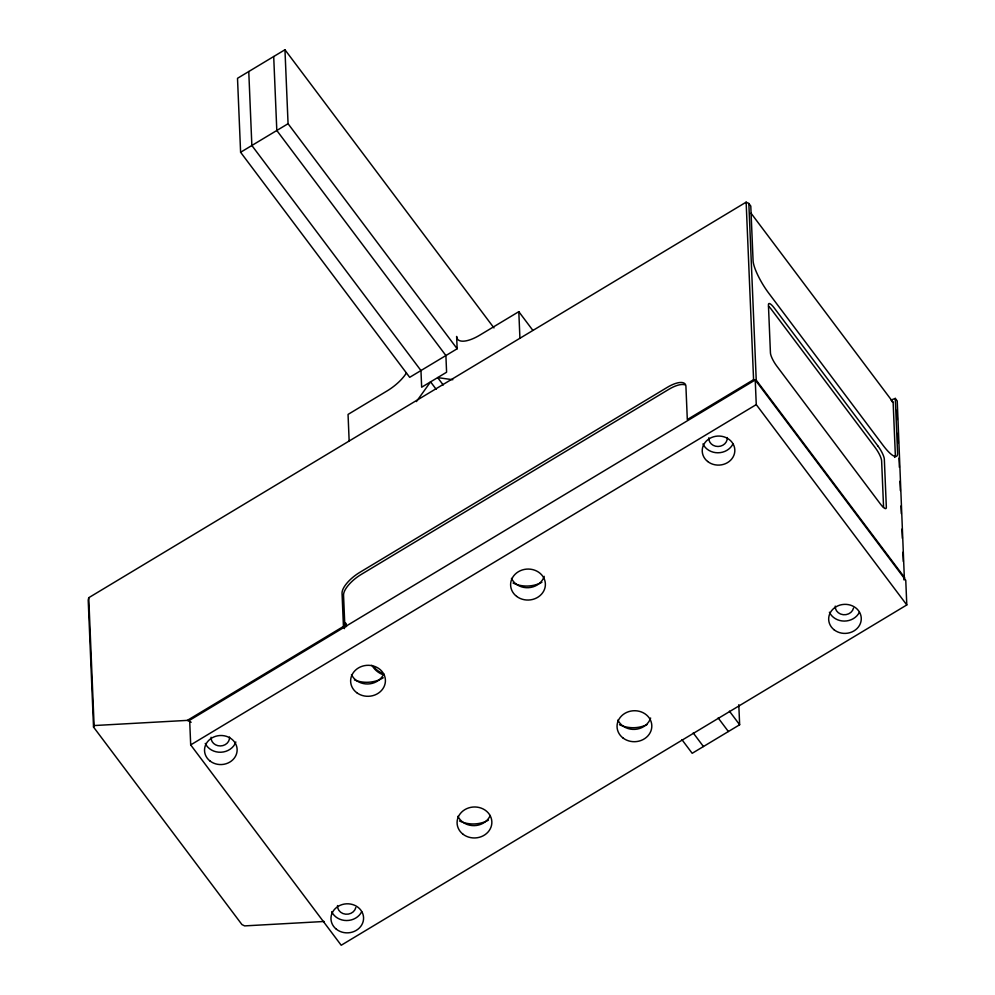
<?xml version="1.0" encoding="UTF-8"?>
<svg xmlns="http://www.w3.org/2000/svg" width="995" height="995" viewBox="0 0 995 995"><rect width="100%" height="100%" fill="white"/><g stroke="black" fill="none" stroke-linecap="round" stroke-linejoin="round"><path stroke-width="1.49" d="M904.393 579.264L897.241 400.997L895.289 398.41L890.985 400.102M895.289 398.41L897.577 453.011A27.176 6.443 59 0 1 883.038 445.3L768.637 293.04A27.176 6.443 59 0 1 753.078 260.678L750.79 206.077L748.837 203.49L746.138 202.159L88.742 597.709L88.207 600.084L93.53 727.059L241.934 924.566L244.633 925.897L324.109 921.482M93.53 727.059L94.102 725.554L88.742 597.709M416.42 401.57L430.586 381.856L436.133 389.256M493.955 327.915L284.956 49.75L237.506 78.306L240.603 152.272L409.691 377.329L457.153 348.772L456.63 336.447A27.176 10.522 -36.9 0 0 479.777 335.153L518.805 311.671L532.748 330.228M240.603 152.272L288.065 123.716L284.956 49.75M94.102 725.554L187.346 720.38L343.437 626.452L342.044 593.169A21.741 8.42 -36.9 0 1 359.73 572.411L667.396 387.291A21.741 8.42 -36.9 0 1 685.916 386.271L687.309 419.554L753.576 379.68L756.237 380.127L904.642 577.647M755.23 379.953L189.659 720.243L190.692 744.907L341.21 945.25L906.793 604.948L905.761 580.296L755.23 379.953L756.262 404.604L906.793 604.948M190.692 744.907L756.262 404.604M738.8 704.721L739.646 724.758L692.184 753.302L681.961 739.708M452.824 379.729L437.663 377.603L443.223 384.99M187.346 720.38L191.164 722.258M751.088 213.278L892.801 401.88M288.065 123.716L457.153 348.772M729.422 711.151L739.646 724.758M718.166 717.93L728.377 731.524M693.229 732.929L703.44 746.536M371.757 665.294L373.598 667.757A21.741 19.378 -2.4 0 0 382.043 674.311M343.437 626.452L344.481 628.616M896.992 410.226L897.378 419.48M897.963 433.372L898.348 442.638M898.995 458.073L899.38 467.339M899.965 481.232L900.351 490.498M900.997 505.933L901.321 513.644M901.967 529.079L902.353 538.345M902.938 552.237L903.323 561.503M903.97 576.938L904.107 580.023M883.572 507.338L881.62 460.809A10.87 2.575 59 0 0 875.389 447.862L771.523 309.619A10.87 2.575 59 0 0 768.55 306.273M748.837 203.49L756.237 380.127M746.138 202.159L753.576 379.68M518.805 311.671L519.912 338.064M349.146 440.81L348.051 414.417L387.08 390.935A27.176 10.522 -36.9 0 0 406.408 372.988M345.8 626.676L345.638 622.982A10.87 2.575 59 0 0 346.558 626.527M344.879 626.949L343.549 595.172A21.741 8.42 -36.9 0 1 361.235 574.426L668.901 389.294A21.741 8.42 -36.9 0 1 684.784 384.804M273.7 56.528L276.809 130.494L445.897 355.538L446.593 372.229L421.656 387.229L420.96 370.55L251.859 145.494L248.762 71.528M891.868 401.644A5.435 2.102 -36.9 0 1 893.149 402.589L895.313 454.367A27.176 6.443 59 0 1 894.58 457.389M381.993 673.08A21.741 19.378 -2.4 0 1 373.548 666.526M383.784 673.814A17.4 15.497 -2.4 0 1 367.839 683.975A17.4 15.497 -2.4 0 1 351.484 674.635M490.224 815.477A17.4 15.497 -2.4 0 1 474.279 825.639A17.4 15.497 -2.4 0 1 457.924 816.298M544.203 576.354A17.4 15.497 -2.4 0 1 528.519 587.684A17.4 15.497 -2.4 0 1 511.455 578.381M650.63 718.017A17.4 15.497 -2.4 0 1 634.959 729.36A17.4 15.497 -2.4 0 1 617.895 720.044M229.522 737.021A9.241 8.234 -2.4 0 1 220.368 745.951A9.241 8.234 -2.4 0 1 211.089 737.27M355.812 907.552A9.241 8.234 -2.4 0 1 345.551 914.181A9.241 8.234 -2.4 0 1 337.529 905.562M853.511 608.082A9.241 8.234 -2.4 0 1 843.25 614.711A9.241 8.234 -2.4 0 1 835.24 606.104M727.233 437.551A9.241 8.234 -2.4 0 1 718.067 446.481A9.241 8.234 -2.4 0 1 708.801 437.812M646.999 724.634A29.352 26.156 -2.4 0 1 619.499 724.721M488.383 820.191A29.352 26.156 -2.4 0 1 459.528 820.975M541.914 582.274A29.352 26.156 -2.4 0 1 513.059 583.058M383.249 677.782A29.352 26.156 -2.4 0 1 354.431 679.896M859.406 612.211A16.306 14.527 -2.4 0 1 844.307 621.079A16.306 14.527 -2.4 0 1 829.395 612.223M732.967 443.919A16.306 14.527 -2.4 0 1 717.868 452.787A16.306 14.527 -2.4 0 1 702.955 443.932M361.707 911.669A16.306 14.527 -2.4 0 1 346.608 920.537A16.306 14.527 -2.4 0 1 331.683 911.694M235.852 741.996A16.306 14.527 -2.4 0 1 221.002 752.232A16.306 14.527 -2.4 0 1 205.244 743.402M878.1 446.233L774.247 307.99A10.87 2.575 59 0 0 768.426 304.905L770.441 352.989A10.87 2.575 59 0 0 776.672 365.936L880.538 504.166A10.87 2.575 59 0 0 886.346 507.251L884.331 459.18A10.87 2.575 59 0 0 878.1 446.233M356.67 692.644A17.4 15.497 -2.4 0 0 385.115 683.553A17.4 15.497 -2.4 0 0 362.292 666.215A17.4 15.497 -2.4 0 0 356.67 692.644M463.11 834.307A17.4 15.497 -2.4 0 0 491.555 825.216A17.4 15.497 -2.4 0 0 468.732 807.89A17.4 15.497 -2.4 0 0 463.11 834.307M516.641 596.391A17.4 15.497 -2.4 0 0 545.086 587.299A17.4 15.497 -2.4 0 0 522.263 569.973A17.4 15.497 -2.4 0 0 516.641 596.391M623.081 738.054A17.4 15.497 -2.4 0 0 651.514 728.962A17.4 15.497 -2.4 0 0 628.703 711.636A17.4 15.497 -2.4 0 0 623.081 738.054M834.071 629.773A16.306 14.527 -2.4 0 0 860.924 621.738A16.306 14.527 -2.4 0 0 839.929 605.097A16.306 14.527 -2.4 0 0 834.071 629.773M707.632 461.481A16.306 14.527 -2.4 0 0 734.484 453.446A16.306 14.527 -2.4 0 0 713.49 436.805A16.306 14.527 -2.4 0 0 707.632 461.481M336.372 929.23A16.306 14.527 -2.4 0 0 363.225 921.208A16.306 14.527 -2.4 0 0 342.218 904.554A16.306 14.527 -2.4 0 0 336.372 929.23M209.933 760.939A16.306 14.527 -2.4 0 0 236.785 752.916A16.306 14.527 -2.4 0 0 215.778 736.263A16.306 14.527 -2.4 0 0 209.933 760.939"/></g></svg>
